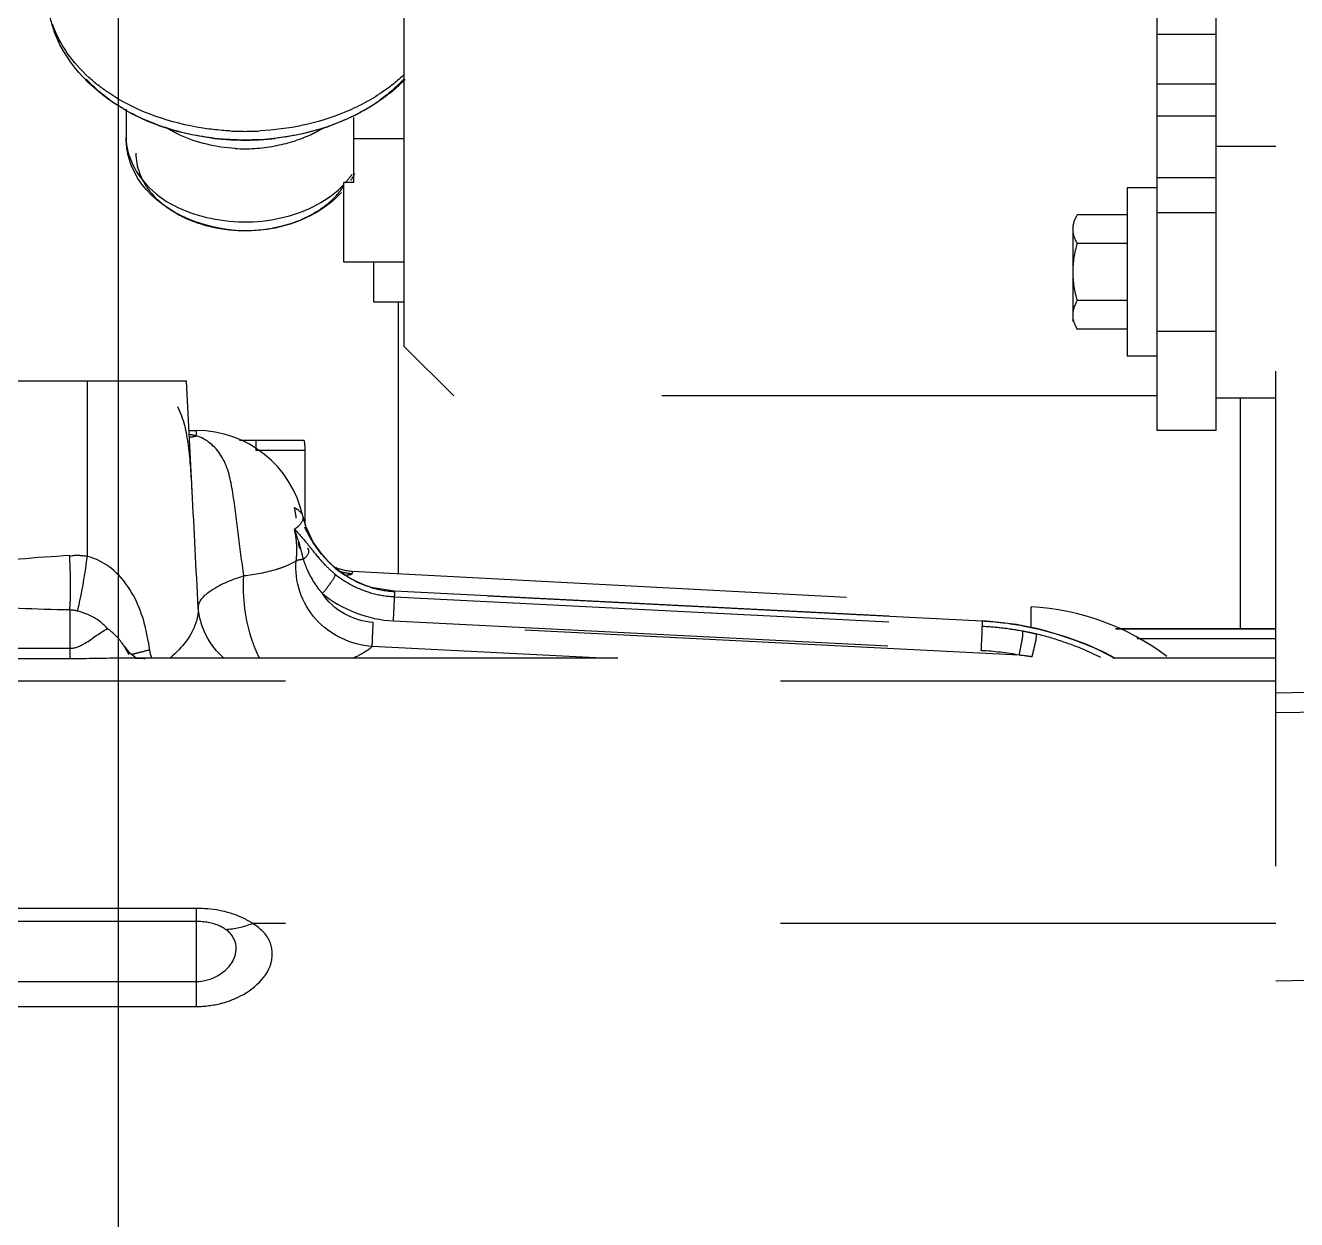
# Model space of a CAD drawing. Header units: millimetres. Extents: x 17886 to 18265, y -8727 to -7321.
# Drawn here: x 17966.313 to 17967.596, y -7872.688 to -7871.482 of the extents above; entities that cross this region are included whole.
import ezdxf

# ---------------------------------------------------------------- set-up
doc = ezdxf.new("R2010")
doc.units = ezdxf.units.MM
doc.linetypes.add('EPL_DASH', pattern=[1, 0.5, -0.5])
doc.layers.add('3884027_DKREDXF_CONTINUOUS_LINE', color=7, linetype='Continuous')

msp = doc.modelspace()

# ---------------------------------------------------------------- linework, layer by layer
at = {"color": 6}
msp.add_lwpolyline([(17975.80618, -7861.20246), (17966.40618, -7861.20246), (17966.40618, -7878.60246), (17975.80618, -7878.60246)], close=True, dxfattribs=at)
at = {"layer": '3884027_DKREDXF_CONTINUOUS_LINE', "color": 6, "linetype": 'EPL_DASH'}
for p, q in [((17967.5152, -7871.6628), (17967.5152, -7870.63749)), ((17967.5752, -7873.33144), (17967.5752, -7871.01946)), ((17966.6952, -7871.80646), (17966.6952, -7871.36146)), ((17967.4552, -7871.42146), (17967.4552, -7871.89146)), ((17970.20004, -7871.48246), (17967.5752, -7871.48246)), ((17967.5152, -7871.49146), (17967.4552, -7871.49146)), ((17967.4552, -7871.54146), (17967.5152, -7871.54146)), ((17966.41435, -7871.56697), (17966.41435, -7871.59592)), ((17967.4552, -7871.57372), (17967.5152, -7871.57372)), ((17966.6442, -7871.64118), (17966.6442, -7871.57532)), ((17966.6442, -7871.59646), (17966.6952, -7871.59646)), ((17967.5152, -7871.60446), (17967.5752, -7871.60446)), ((17967.5152, -7871.63631), (17967.4552, -7871.63631)), ((17966.6342, -7871.72146), (17966.6342, -7871.64118)), ((17967.4252, -7871.64646), (17967.4252, -7871.81646)), ((17967.4552, -7871.64646), (17967.4252, -7871.64646)), ((17967.4252, -7871.67372), (17967.37466, -7871.67372)), ((17967.5152, -7871.6718), (17967.4552, -7871.6718)), ((17967.3702, -7871.68447), (17967.3702, -7871.78146)), ((17967.4252, -7871.70259), (17967.37466, -7871.70259)), ((17966.6952, -7871.72146), (17966.6342, -7871.72146)), ((17966.6642, -7871.72146), (17966.6642, -7871.76146)), ((17966.6642, -7871.76146), (17966.6952, -7871.76146)), ((17966.6892, -7871.76146), (17966.6892, -7872.0359)), ((17967.4252, -7871.76033), (17967.37466, -7871.76033)), ((17967.4252, -7871.78919), (17967.37466, -7871.78919)), ((17967.5152, -7871.79146), (17967.4552, -7871.79146)), ((17966.7452, -7871.85646), (17966.6952, -7871.80646)), ((17967.4552, -7871.81646), (17967.4252, -7871.81646)), ((17967.5152, -7871.89146), (17967.5152, -7871.81463)), ((17966.47516, -7871.84146), (17966.2552, -7871.84146)), ((17966.3752, -7872.01862), (17966.3752, -7871.84146)), ((17966.48102, -7871.95258), (17966.4752, -7871.84146)), ((17967.4552, -7871.85646), (17966.7452, -7871.85646)), ((17967.5152, -7871.85846), (17967.5752, -7871.85846)), ((17967.5392, -7871.85846), (17967.5392, -7872.09146)), ((17966.47781, -7871.89137), (17966.4852, -7871.89137)), ((17966.4852, -7871.89137), (17966.4852, -7871.89676)), ((17967.5152, -7871.89146), (17967.4552, -7871.89146)), ((17966.59419, -7871.90146), (17966.52868, -7871.90146)), ((17966.5452, -7871.90146), (17966.5452, -7871.91146)), ((17966.5952, -7871.91146), (17966.5452, -7871.91146)), ((17966.5952, -7871.98595), (17966.5952, -7871.91146)), ((17966.59271, -7871.9781), (17966.59273, -7871.9782)), ((17966.59273, -7871.9782), (17966.5929, -7871.97978)), ((17966.59274, -7871.97826), (17966.59542, -7871.9879)), ((17966.59542, -7871.9879), (17966.60355, -7872.00502)), ((17966.60356, -7872.00503), (17966.60355, -7872.00502)), ((17966.60356, -7872.00502), (17966.60476, -7872.0069)), ((17966.60476, -7872.0069), (17966.61082, -7872.01534)), ((17966.62591, -7872.0307), (17966.63491, -7872.03726)), ((17966.63491, -7872.03726), (17966.64485, -7872.0429)), ((17966.64258, -7872.03345), (17966.64258, -7872.03582)), ((17966.64258, -7872.03345), (17967.32818, -7872.06938)), ((17966.66069, -7872.04912), (17966.6638, -7872.05)), ((17966.66069, -7872.04913), (17966.66087, -7872.04973)), ((17966.6638, -7872.05), (17966.68527, -7872.05335)), ((17966.68527, -7872.05335), (17966.68531, -7872.05401)), ((17966.68527, -7872.05335), (17967.27886, -7872.0834)), ((17967.2789, -7872.08406), (17966.68531, -7872.05401)), ((17966.68531, -7872.05924), (17967.2789, -7872.08929)), ((17966.35735, -7872.07262), (17966.35735, -7872.12168)), ((17967.32818, -7872.08997), (17967.32818, -7872.06938)), ((17967.31622, -7872.11826), (17966.66393, -7872.08522)), ((17966.68426, -7872.08368), (17967.27785, -7872.11373)), ((17967.27886, -7872.0834), (17967.2789, -7872.08406)), ((17967.27886, -7872.08341), (17967.28697, -7872.08392)), ((17967.2789, -7872.08406), (17967.2789, -7872.08929)), ((17967.28697, -7872.08392), (17967.31345, -7872.08711)), ((17967.31345, -7872.08711), (17967.31989, -7872.08824)), ((17967.31989, -7872.08824), (17967.32001, -7872.08891)), ((17967.31989, -7872.08824), (17967.33362, -7872.09111)), ((17967.33362, -7872.09111), (17967.33382, -7872.09179)), ((17967.33362, -7872.09111), (17967.34091, -7872.09289)), ((17967.41349, -7872.09146), (17967.5752, -7872.09146)), ((17967.41368, -7872.09155), (17967.5752, -7872.09155)), ((17967.43538, -7872.10155), (17967.5752, -7872.10155)), ((17966.2552, -7872.11134), (17966.35735, -7872.11134)), ((17966.41748, -7872.11803), (17966.41259, -7872.10963)), ((17966.4126, -7872.1096), (17966.41649, -7872.11452)), ((17966.88836, -7872.12096), (17966.66288, -7872.10954)), ((17966.2552, -7872.12168), (17966.35735, -7872.12168)), ((17966.41085, -7872.12096), (17967.5752, -7872.12096)), ((17966.41649, -7872.11452), (17966.42442, -7872.12081)), ((17967.5752, -7872.14441), (17966.2552, -7872.14441)), ((17967.5752, -7872.15616), (17967.6252, -7872.15528)), ((17967.5752, -7872.17628), (17967.62519, -7872.17557)), ((17966.4852, -7872.37397), (17966.2552, -7872.37397)), ((17966.4852, -7872.37397), (17966.48521, -7872.44774)), ((17966.4852, -7872.38713), (17966.2552, -7872.38713)), ((17967.5752, -7872.38911), (17966.54177, -7872.38911)), ((17966.2552, -7872.44774), (17966.48521, -7872.44774)), ((17966.4852, -7872.44774), (17966.4852, -7872.47292)), ((17967.73057, -7872.44503), (17967.5752, -7872.44724)), ((17966.2552, -7872.47292), (17966.4852, -7872.47292))]:
    msp.add_line(p, q, dxfattribs=at)
at = {"layer": '3884027_DKREDXF_CONTINUOUS_LINE', "color": 7, "linetype": 'EPL_DASH'}
for p, q in [((17966.6442, -7871.64118), (17966.6342, -7871.64118)), ((17967.5152, -7871.81463), (17967.5152, -7871.6628))]:
    msp.add_line(p, q, dxfattribs=at)
at = {"layer": '3884027_DKREDXF_CONTINUOUS_LINE', "color": 6, "linetype": 'EPL_DASH'}
for points in [[(17966.61082, -7872.01534), (17966.61789, -7872.02335), (17966.62591, -7872.0307)], [(17966.64485, -7872.0429), (17966.65566, -7872.04748), (17966.66069, -7872.04913)], [(17967.34091, -7872.09289), (17967.36369, -7872.09961), (17967.38421, -7872.10728), (17967.40277, -7872.11567), (17967.41275, -7872.12096)]]:
    msp.add_lwpolyline(points, dxfattribs=at)
for centre, radius, start, end in [((17966.45413, -7871.44719), 0.11985, 188.20999, 200.69753), ((17966.57585, -7871.41997), 0.16768, 308.43607, 315.89809), ((17966.50265, -7871.41219), 0.17929, 233.96271, 237.66333), ((17966.56502, -7871.41066), 0.18113, 301.83604, 305.44816), ((17966.55968, -7871.40214), 0.19119, 299.42092, 301.84724), ((17966.52605, -7871.36551), 0.23165, 249.78233, 251.61619), ((17966.54955, -7871.48276), 0.12136, 298.32431, 301.81497), ((17966.5419, -7871.36336), 0.23393, 287.7263, 289.53547), ((17966.53406, -7871.33201), 0.26617, 262.80171, 265.10379), ((17966.53433, -7871.32866), 0.26952, 265.10778, 270.05296), ((17966.53435, -7871.30675), 0.28264, 266.96921, 273.03085), ((17966.53436, -7871.32851), 0.26968, 270.04598, 274.27467), ((17966.53454, -7871.33115), 0.26703, 274.27742, 276.49887), ((17966.54589, -7871.47597), 0.12906, 294.81271, 298.32545), ((17966.53434, -7871.43871), 0.16827, 266.6135, 280.10157), ((17966.56924, -7871.59199), 0.08593, 326.78023, 332.21263), ((17966.51123, -7871.58888), 0.09521, 228.57008, 234.22413), ((17966.51762, -7871.57998), 0.10617, 234.23481, 240.2697), ((17966.54912, -7871.57682), 0.10988, 298.30993, 303.45435), ((17966.53167, -7871.54863), 0.14064, 253.78345, 255.31374), ((17966.53631, -7871.54592), 0.14344, 283.11803, 284.51619), ((17966.45213, -7872.06201), 0.16852, 78.6853, 81.46461), ((17966.4852, -7872.00137), 0.11, 12.42267, 90), ((17966.5452, -7871.91146), 0.05, 0, 11.53696), ((17966.6452, -7871.98352), 0.05, 182.75173, 185.48214), ((17966.67873, -7871.98868), 0.09198, 189.51278, 193.74604), ((17966.6452, -7871.98352), 0.05, 243.41939, 267), ((17966.68916, -7871.95809), 0.10105, 230.92163, 243.09794), ((17966.69, -7871.95636), 0.10297, 243.11619, 255.24812), ((17966.69087, -7871.95037), 0.10378, 253.19845, 266.92526), ((17966.69031, -7871.95504), 0.10433, 255.26806, 267.25169), ((17967.3152, -7872.31705), 0.248, 52.79018, 87), ((17965.24572, -7872.00569), 1.44065, 356.89656, 357.20518), ((17967.26317, -7872.39425), 0.31059, 79.45458, 87.0972), ((17967.26318, -7872.39958), 0.31069, 83.28164, 87.10058), ((17967.26324, -7872.39897), 0.31008, 79.44966, 83.27845), ((17967.26038, -7872.40871), 0.32532, 76.95365, 79.4384), ((17967.2658, -7872.38529), 0.29615, 78.08503, 79.4527), ((17967.26683, -7872.38038), 0.29114, 76.99067, 78.08357), ((17967.26733, -7872.3782), 0.28891, 76.6938, 76.98965), ((17967.26651, -7872.38163), 0.29243, 71.0813, 76.6928), ((17966.34086, -7872.15613), 0.08551, 32.96645, 34.82072), ((17966.19528, -7871.21951), 0.92562, 284.47844, 285.20975), ((17966.19306, -7872.14789), 0.24758, 8.17069, 10.21664), ((17967.26315, -7872.40345), 0.29009, 79.45791, 87.09497), ((17967.26616, -7872.38252), 0.29339, 63.14461, 71.07258), ((17966.29182, -7871.59346), 0.53941, 283.72824, 284.47998), ((17967.25387, -7872.6462), 0.53161, 81.85765, 83.26456), ((17966.48528, -7872.37234), 0.10058, 269.95414, 284.41856)]:
    msp.add_arc(centre, radius, start, end, dxfattribs=at)
at = {"layer": '3884027_DKREDXF_CONTINUOUS_LINE', "color": 7, "linetype": 'EPL_DASH'}
for centre, radius, start, end in [((17966.49164, -7871.99046), 0.0951, 6.29306, 12.89354), ((17966.42917, -7872.04973), 0.16586, 16.6603, 20.6834), ((17966.49169, -7872.01236), 0.09505, 7.21864, 12.89166), ((17966.49181, -7872.01233), 0.09492, 357.6017, 7.20682), ((17966.49192, -7872.01232), 0.09481, 353.49881, 357.59246)]:
    msp.add_arc(centre, radius, start, end, dxfattribs=at)
at = {"layer": '3884027_DKREDXF_CONTINUOUS_LINE', "color": 6, "linetype": 'EPL_DASH'}
for points, knots in [([(17966.39585, -7871.55), (17966.38918, -7871.54547), (17966.36561, -7871.52725), (17966.34697, -7871.50177), (17966.33993, -7871.48117)], [0, 0, 0, 0, 0.2703233, 1, 1, 1, 1]), ([(17966.53458, -7871.59818), (17966.4936, -7871.59822), (17966.41515, -7871.58215), (17966.35472, -7871.52322), (17966.34202, -7871.48955)], [0, 0, 0, 0, 0.5323482, 1, 1, 1, 1]), ([(17966.5194, -7871.589), (17966.508, -7871.5884), (17966.46484, -7871.5835), (17966.42237, -7871.56801), (17966.39585, -7871.55)], [0, 0, 0, 0, 0.2625741, 1, 1, 1, 1]), ([(17966.41435, -7871.59592), (17966.41435, -7871.61455), (17966.43683, -7871.65573), (17966.50117, -7871.68254), (17966.57341, -7871.68191), (17966.6189, -7871.6593), (17966.63436, -7871.64281)], [0, 0, 0, 0, 0.2084983, 0.4655785, 0.7468946, 1, 1, 1, 1]), ([(17966.42407, -7871.61156), (17966.42407, -7871.62497), (17966.43166, -7871.64374), (17966.44448, -7871.65695), (17966.44823, -7871.66027)], [0, 0, 0, 0, 0.7279665, 1, 1, 1, 1]), ([(17966.63178, -7871.65103), (17966.60431, -7871.68085), (17966.51712, -7871.7071), (17966.43394, -7871.65998), (17966.41975, -7871.62405)], [0, 0, 0, 0, 0.5121097, 1, 1, 1, 1]), ([(17967.37272, -7871.69884), (17967.37301, -7871.69947), (17967.37363, -7871.70074), (17967.37431, -7871.70198), (17967.37466, -7871.70259)], [0, 0, 0, 0, 0.4955818, 1, 1, 1, 1]), ([(17967.37272, -7871.78544), (17967.37301, -7871.78608), (17967.37363, -7871.78734), (17967.37431, -7871.78858), (17967.37466, -7871.78919)], [0, 0, 0, 0, 0.4955818, 1, 1, 1, 1]), ([(17966.48099, -7871.95201), (17966.48019, -7871.93679), (17966.47842, -7871.9084), (17966.47277, -7871.87951), (17966.46647, -7871.86768)], [0, 0, 0, 0, 0.5320708, 1, 1, 1, 1]), ([(17966.53317, -7872.03833), (17966.53126, -7872.02384), (17966.52713, -7871.9949), (17966.52269, -7871.95393), (17966.5146, -7871.91641), (17966.49536, -7871.89979), (17966.4852, -7871.89676)], [0, 0, 0, 0, 0.2806008, 0.5603411, 0.7963075, 1, 1, 1, 1]), ([(17966.58434, -7871.96924), (17966.58546, -7871.96988), (17966.5889, -7871.97205), (17966.59209, -7871.97538), (17966.59272, -7871.97815)], [0, 0, 0, 0, 0.3117961, 1, 1, 1, 1]), ([(17966.59516, -7871.98616), (17966.59517, -7871.98613), (17966.59519, -7871.98606), (17966.5952, -7871.98599), (17966.5952, -7871.98595)], [0, 0, 0, 0, 0.5096143, 1, 1, 1, 1]), ([(17966.58847, -7871.98796), (17966.58787, -7871.98852), (17966.58653, -7871.98965), (17966.58511, -7871.99066), (17966.58434, -7871.99116)], [0, 0, 0, 0, 0.4765613, 1, 1, 1, 1]), ([(17966.59894, -7872.01273), (17966.59891, -7872.01231), (17966.59862, -7872.01139), (17966.59787, -7872.01079), (17966.59744, -7872.01055)], [0, 0, 0, 0, 0.4652012, 1, 1, 1, 1]), ([(17966.59948, -7872.00851), (17966.60011, -7872.00927), (17966.60139, -7872.01087), (17966.60265, -7872.01247), (17966.6033, -7872.0133)], [0, 0, 0, 0, 0.4833131, 1, 1, 1, 1]), ([(17966.35735, -7872.07262), (17966.35772, -7872.06955), (17966.35872, -7872.05127), (17966.3581, -7872.03297), (17966.35735, -7872.0178)], [0, 0, 0, 0, 0.169051, 1, 1, 1, 1]), ([(17966.36511, -7872.07375), (17966.36601, -7872.07074), (17966.37028, -7872.05252), (17966.37309, -7872.03402), (17966.3752, -7872.01862)], [0, 0, 0, 0, 0.1682913, 1, 1, 1, 1]), ([(17966.43671, -7872.10398), (17966.43342, -7872.08582), (17966.42338, -7872.05022), (17966.39286, -7872.02247), (17966.3752, -7872.01862)], [0, 0, 0, 0, 0.5052709, 1, 1, 1, 1]), ([(17966.66288, -7872.10954), (17966.64176, -7872.10805), (17966.59934, -7872.08859), (17966.58396, -7872.04358), (17966.58613, -7872.02305)], [0, 0, 0, 0, 0.5064337, 1, 1, 1, 1]), ([(17966.57497, -7872.02865), (17966.57213, -7872.02979), (17966.55856, -7872.03444), (17966.54436, -7872.037), (17966.53317, -7872.03833)], [0, 0, 0, 0, 0.2135641, 1, 1, 1, 1]), ([(17966.61252, -7872.05611), (17966.61573, -7872.05247), (17966.62022, -7872.04625), (17966.62511, -7872.03951), (17966.62546, -7872.03653)], [0, 0, 0, 0, 0.6180453, 1, 1, 1, 1]), ([(17966.63615, -7872.03757), (17966.63777, -7872.03736), (17966.63942, -7872.03695), (17966.64258, -7872.03644), (17966.64258, -7872.03582)], [0, 0, 0, 0, 0.7248554, 1, 1, 1, 1]), ([(17966.53317, -7872.03833), (17966.52145, -7872.04202), (17966.50468, -7872.04822), (17966.48712, -7872.06305), (17966.48715, -7872.0699)], [0, 0, 0, 0, 0.6419121, 1, 1, 1, 1]), ([(17966.54918, -7872.12136), (17966.54617, -7872.11564), (17966.53551, -7872.08926), (17966.5319, -7872.06019), (17966.53317, -7872.03833)], [0, 0, 0, 0, 0.2281432, 1, 1, 1, 1]), ([(17966.68466, -7872.07593), (17966.68475, -7872.07406), (17966.685, -7872.0685), (17966.68531, -7872.06293), (17966.68531, -7872.05924)], [0, 0, 0, 0, 0.336927, 1, 1, 1, 1]), ([(17966.68558, -7872.05661), (17966.68558, -7872.05618), (17966.68554, -7872.0553), (17966.6854, -7872.05444), (17966.68531, -7872.05401)], [0, 0, 0, 0, 0.498667, 1, 1, 1, 1]), ([(17966.68531, -7872.05924), (17966.6854, -7872.05881), (17966.68554, -7872.05793), (17966.68558, -7872.05705), (17966.68558, -7872.05661)], [0, 0, 0, 0, 0.5036986, 1, 1, 1, 1]), ([(17966.48715, -7872.0699), (17966.48727, -7872.07425), (17966.48469, -7872.09423), (17966.47075, -7872.11078), (17966.45911, -7872.12097)], [0, 0, 0, 0, 0.2194114, 1, 1, 1, 1]), ([(17966.66288, -7872.10954), (17966.66289, -7872.10835), (17966.66316, -7872.10024), (17966.66355, -7872.09214), (17966.66393, -7872.08522)], [0, 0, 0, 0, 0.1460159, 1, 1, 1, 1]), ([(17966.35735, -7872.11134), (17966.36285, -7872.11135), (17966.37676, -7872.10507), (17966.38751, -7872.09553), (17966.39553, -7872.09158)], [0, 0, 0, 0, 0.3809048, 1, 1, 1, 1]), ([(17967.27785, -7872.11373), (17967.27799, -7872.11115), (17967.27838, -7872.10301), (17967.27889, -7872.09486), (17967.2789, -7872.08929)], [0, 0, 0, 0, 0.3172087, 1, 1, 1, 1]), ([(17967.31622, -7872.11826), (17967.31673, -7872.11572), (17967.31813, -7872.10772), (17967.31999, -7872.09969), (17967.32001, -7872.09414)], [0, 0, 0, 0, 0.3178819, 1, 1, 1, 1]), ([(17967.32917, -7872.11995), (17967.32977, -7872.11752), (17967.33146, -7872.10993), (17967.3336, -7872.10233), (17967.33382, -7872.09705)], [0, 0, 0, 0, 0.3214903, 1, 1, 1, 1]), ([(17967.33313, -7872.09166), (17967.33321, -7872.09151), (17967.33332, -7872.09131), (17967.33354, -7872.0911), (17967.33362, -7872.09112)], [0, 0, 0, 0, 0.6796935, 1, 1, 1, 1]), ([(17966.66288, -7872.10954), (17966.66173, -7872.11059), (17966.65602, -7872.11516), (17966.64949, -7872.1186), (17966.64426, -7872.12097)], [0, 0, 0, 0, 0.2134502, 1, 1, 1, 1]), ([(17966.54177, -7872.38911), (17966.53826, -7872.38661), (17966.52085, -7872.37714), (17966.50058, -7872.37397), (17966.4852, -7872.37397)], [0, 0, 0, 0, 0.219055, 1, 1, 1, 1]), ([(17966.51483, -7872.39507), (17966.51299, -7872.39375), (17966.50387, -7872.38879), (17966.49325, -7872.38713), (17966.4852, -7872.38713)], [0, 0, 0, 0, 0.2190543, 1, 1, 1, 1]), ([(17966.48521, -7872.44774), (17966.49982, -7872.44775), (17966.52295, -7872.43577), (17966.5271, -7872.40819), (17966.51944, -7872.39835), (17966.51483, -7872.39507)], [0, 0, 0, 0, 0.5660612, 0.7808561, 1, 1, 1, 1]), ([(17966.52693, -7872.46378), (17966.54237, -7872.45649), (17966.56506, -7872.43743), (17966.56047, -7872.40327), (17966.54846, -7872.39308), (17966.54177, -7872.38911)], [0, 0, 0, 0, 0.537956, 0.7549704, 1, 1, 1, 1])]:
    msp.add_open_spline(points, degree=3, knots=knots, dxfattribs=at)
for points in [[(17966.39717, -7871.55717), (17966.38884, -7871.55111), (17966.38101, -7871.54426), (17966.37403, -7871.53667)], [(17966.69553, -7871.53171), (17966.68853, -7871.53844), (17966.68088, -7871.54455), (17966.67284, -7871.55)], [(17966.69445, -7871.5369), (17966.68712, -7871.54483), (17966.67886, -7871.55195), (17966.67007, -7871.55822)], [(17966.67284, -7871.55), (17966.66083, -7871.55816), (17966.64781, -7871.56495), (17966.63437, -7871.57044)], [(17966.68009, -7871.55131), (17966.6666, -7871.56204), (17966.65144, -7871.57086), (17966.63565, -7871.57776)], [(17966.446, -7871.58289), (17966.43233, -7871.57785), (17966.41905, -7871.57147), (17966.40675, -7871.56368)], [(17966.63437, -7871.57044), (17966.6075, -7871.58142), (17966.57828, -7871.58747), (17966.54929, -7871.589)], [(17966.6536, -7871.56867), (17966.64293, -7871.57469), (17966.63166, -7871.57972), (17966.62012, -7871.58382)], [(17966.50071, -7871.59608), (17966.48453, -7871.59403), (17966.46847, -7871.59048), (17966.453, -7871.58534)], [(17966.46864, -7871.59312), (17966.46371, -7871.59084), (17966.4589, -7871.58825), (17966.4543, -7871.58533)], [(17966.63565, -7871.57776), (17966.60415, -7871.59151), (17966.56895, -7871.59815), (17966.53458, -7871.59818)], [(17966.61312, -7871.58618), (17966.59743, -7871.5912), (17966.58114, -7871.5946), (17966.56477, -7871.59646)], [(17966.41975, -7871.62405), (17966.41625, -7871.61517), (17966.41435, -7871.60547), (17966.41435, -7871.59592)], [(17966.52441, -7871.60668), (17966.50531, -7871.60556), (17966.48601, -7871.60116), (17966.46864, -7871.59312)], [(17966.60005, -7871.59312), (17966.58858, -7871.59843), (17966.57629, -7871.60214), (17966.56386, -7871.60437)], [(17966.63574, -7871.6413), (17966.63823, -7871.63852), (17966.64055, -7871.63558), (17966.64263, -7871.63249)], [(17966.62139, -7871.65943), (17966.62624, -7871.65502), (17966.63065, -7871.65002), (17966.63426, -7871.64455)], [(17966.6097, -7871.66849), (17966.61381, -7871.66577), (17966.61774, -7871.66275), (17966.62139, -7871.65943)], [(17966.46497, -7871.67217), (17966.47358, -7871.6771), (17966.48288, -7871.6809), (17966.4924, -7871.68367)], [(17966.57226, -7871.68478), (17966.58229, -7871.68219), (17966.59212, -7871.67847), (17966.60123, -7871.67355)], [(17967.37466, -7871.67372), (17967.37215, -7871.67809), (17967.3702, -7871.68312), (17967.3702, -7871.68816)], [(17966.49602, -7871.68467), (17966.50765, -7871.68772), (17966.51973, -7871.68931), (17966.53175, -7871.68951)], [(17966.53175, -7871.68951), (17966.54419, -7871.68972), (17966.55675, -7871.68844), (17966.56886, -7871.68562)], [(17967.3702, -7871.68816), (17967.3702, -7871.69182), (17967.37121, -7871.69551), (17967.37272, -7871.69884)], [(17967.37466, -7871.70259), (17967.37196, -7871.71195), (17967.3702, -7871.72172), (17967.3702, -7871.73146)], [(17967.3702, -7871.73146), (17967.3702, -7871.7412), (17967.37196, -7871.75097), (17967.37466, -7871.76033)], [(17967.37466, -7871.76033), (17967.37215, -7871.76469), (17967.3702, -7871.76972), (17967.3702, -7871.77476)], [(17967.3702, -7871.77476), (17967.3702, -7871.77842), (17967.37121, -7871.78211), (17967.37272, -7871.78544)], [(17966.47809, -7871.89808), (17966.4805, -7871.89796), (17966.4829, -7871.8975), (17966.4852, -7871.89676)], [(17966.48715, -7872.0699), (17966.48497, -7872.0308), (17966.48307, -7871.99168), (17966.48102, -7871.95257)], [(17966.5929, -7871.97978), (17966.5929, -7871.98288), (17966.59074, -7871.98585), (17966.58847, -7871.98796)], [(17966.58435, -7871.99115), (17966.58972, -7871.99663), (17966.59462, -7872.00257), (17966.59948, -7872.00851)], [(17966.60355, -7872.00502), (17966.60033, -7871.99988), (17966.5975, -7871.99449), (17966.59473, -7871.9891)], [(17966.66087, -7872.04973), (17966.63768, -7872.04271), (17966.61642, -7872.02556), (17966.60356, -7872.00503)], [(17966.35735, -7872.0178), (17966.32323, -7872.01948), (17966.2892, -7872.02286), (17966.2552, -7872.0262)], [(17966.3752, -7872.01862), (17966.36937, -7872.01782), (17966.36323, -7872.01701), (17966.35755, -7872.01854)], [(17966.58613, -7872.02305), (17966.58264, -7872.02533), (17966.57884, -7872.02711), (17966.57497, -7872.02865)], [(17966.59317, -7872.02172), (17966.59567, -7872.01918), (17966.59917, -7872.01628), (17966.59894, -7872.01273)], [(17966.59317, -7872.02172), (17966.59439, -7872.02516), (17966.59568, -7872.02857), (17966.59715, -7872.03191)], [(17966.6033, -7872.0133), (17966.60719, -7872.01822), (17966.61122, -7872.02304), (17966.6156, -7872.02752)], [(17966.59715, -7872.03191), (17966.601, -7872.04065), (17966.60616, -7872.04898), (17966.61252, -7872.05611)], [(17966.6156, -7872.02752), (17966.61872, -7872.0307), (17966.62201, -7872.03372), (17966.62546, -7872.03653)], [(17966.62781, -7872.03277), (17966.63252, -7872.03451), (17966.63756, -7872.03556), (17966.64258, -7872.03582)], [(17966.61252, -7872.05611), (17966.63231, -7872.07238), (17966.65868, -7872.08239), (17966.68426, -7872.08368)], [(17966.66393, -7872.08522), (17966.64426, -7872.08422), (17966.62304, -7872.07276), (17966.61252, -7872.05611)], [(17966.35735, -7872.07262), (17966.32329, -7872.07195), (17966.28924, -7872.0706), (17966.2552, -7872.06928)], [(17966.36511, -7872.07375), (17966.36258, -7872.07311), (17966.35996, -7872.07273), (17966.35735, -7872.07262)], [(17966.39553, -7872.09158), (17966.38806, -7872.0825), (17966.3765, -7872.07664), (17966.36511, -7872.07375)], [(17966.51342, -7872.12149), (17966.4987, -7872.10902), (17966.48828, -7872.08917), (17966.48715, -7872.0699)], [(17966.41106, -7872.1073), (17966.40685, -7872.10125), (17966.40167, -7872.09565), (17966.39553, -7872.09158)], [(17967.41177, -7872.12084), (17967.38728, -7872.10784), (17967.36084, -7872.09805), (17967.33382, -7872.09179)], [(17966.44016, -7872.121), (17966.43908, -7872.11837), (17966.43852, -7872.11553), (17966.43812, -7872.11271)], [(17966.35735, -7872.12168), (17966.37519, -7872.12168), (17966.39302, -7872.12096), (17966.41085, -7872.12096)], [(17966.41093, -7872.12096), (17966.41851, -7872.12096), (17966.42611, -7872.12111), (17966.43368, -7872.12159)], [(17966.51483, -7872.39507), (17966.52402, -7872.39483), (17966.53325, -7872.39256), (17966.54177, -7872.38911)], [(17966.51032, -7872.46975), (17966.51602, -7872.46828), (17966.52161, -7872.4663), (17966.52693, -7872.46378)]]:
    msp.add_open_spline(points, degree=3, dxfattribs=at)
at = {"layer": '3884027_DKREDXF_CONTINUOUS_LINE', "color": 7, "linetype": 'EPL_DASH'}
for points in [[(17966.58807, -7872.00217), (17966.58908, -7872.00555), (17966.59001, -7872.00896), (17966.59087, -7872.01238)], [(17966.59317, -7872.02172), (17966.59079, -7872.02185), (17966.58829, -7872.02203), (17966.58613, -7872.02305)], [(17966.59087, -7872.01238), (17966.59166, -7872.01549), (17966.5924, -7872.01862), (17966.59315, -7872.02174)]]:
    msp.add_open_spline(points, degree=3, dxfattribs=at)

doc.saveas('drawing.dxf')
